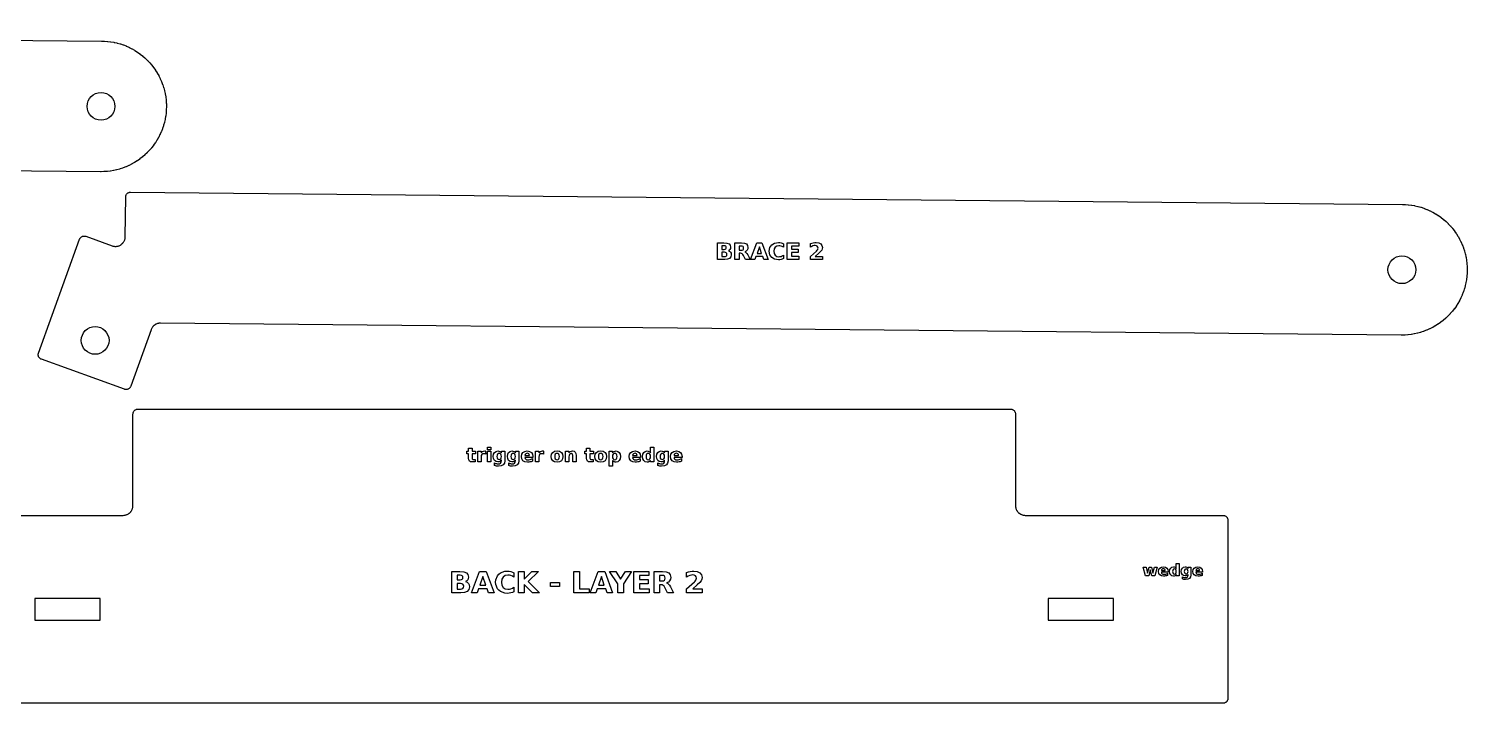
# Model space of a CAD drawing. Header units: millimetres. Extents: x 6 to 885, y 6 to 548.
# Drawn here: x 445.1 to 885.2, y 294 to 500.4 of the extents above; entities that cross this region are included whole.
import ezdxf

# ---------------------------------------------------------------- set-up
doc = ezdxf.new("R2010")
doc.units = ezdxf.units.MM
doc.layers.add('CUT', color=1, linetype='Continuous')
doc.layers.add('ENGRAVE', color=5, linetype='Continuous')

msp = doc.modelspace()

# ---------------------------------------------------------------- linework, layer by layer
at = {"layer": 'CUT'}
for points in [[(78.27, 500.4), (467.4, 496.65), (467.41, 496.65), (467.43, 496.65), (467.44, 496.65), (468.21, 496.63), (468.24, 496.62), (468.28, 496.62), (468.31, 496.62), (469.18, 496.55), (469.22, 496.55), (469.26, 496.55), (469.29, 496.54), (470.16, 496.43), (470.19, 496.43), (470.23, 496.42), (470.27, 496.42), (471.12, 496.27), (471.16, 496.26), (471.2, 496.25), (471.23, 496.24), (472.08, 496.05), (472.12, 496.04), (472.15, 496.03), (472.19, 496.02), (473.03, 495.79), (473.06, 495.78), (473.1, 495.77), (473.13, 495.76), (473.96, 495.48), (473.99, 495.47), (474.03, 495.46), (474.06, 495.44), (474.88, 495.13), (474.91, 495.12), (474.94, 495.1), (474.98, 495.09), (475.77, 494.73), (475.81, 494.72), (475.84, 494.7), (475.87, 494.68), (476.65, 494.29), (476.68, 494.27), (476.71, 494.26), (476.75, 494.24), (477.5, 493.81), (477.54, 493.79), (477.57, 493.77), (477.6, 493.75), (478.33, 493.28), (478.36, 493.26), (478.39, 493.24), (478.43, 493.22), (479.14, 492.72), (479.17, 492.7), (479.2, 492.67), (479.22, 492.65), (479.91, 492.11), (479.94, 492.09), (479.97, 492.07), (480, 492.04), (480.65, 491.47), (480.68, 491.45), (480.71, 491.42), (480.74, 491.4), (481.36, 490.8), (481.39, 490.77), (481.42, 490.74), (481.44, 490.72), (482.04, 490.08), (482.07, 490.06), (482.09, 490.03), (482.12, 490), (482.68, 489.34), (482.71, 489.31), (482.73, 489.28), (482.75, 489.26), (483.29, 488.57), (483.31, 488.54), (483.33, 488.51), (483.35, 488.48), (483.85, 487.77), (483.87, 487.73), (483.89, 487.7), (483.91, 487.67), (484.38, 486.94), (484.4, 486.9), (484.42, 486.87), (484.43, 486.84), (484.86, 486.08), (484.88, 486.05), (484.9, 486.02), (484.91, 485.98), (485.3, 485.21), (485.32, 485.17), (485.33, 485.14), (485.35, 485.11), (485.7, 484.31), (485.72, 484.27), (485.73, 484.24), (485.74, 484.21), (486.05, 483.39), (486.07, 483.36), (486.08, 483.32), (486.09, 483.29), (486.36, 482.46), (486.37, 482.43), (486.38, 482.39), (486.39, 482.35), (486.62, 481.51), (486.63, 481.48), (486.64, 481.44), (486.65, 481.41), (486.84, 480.56), (486.85, 480.52), (486.85, 480.48), (486.86, 480.45), (487.01, 479.59), (487.01, 479.55), (487.02, 479.52), (487.02, 479.48), (487.13, 478.62), (487.13, 478.58), (487.14, 478.54), (487.14, 478.51), (487.2, 477.64), (487.2, 477.6), (487.2, 477.56), (487.21, 477.53), (487.23, 476.66), (487.23, 476.62), (487.23, 476.58), (487.22, 476.54), (487.2, 475.67), (487.2, 475.64), (487.2, 475.6), (487.2, 475.56), (487.13, 474.7), (487.13, 474.66), (487.12, 474.62), (487.12, 474.59), (487.01, 473.72), (487, 473.68), (487, 473.65), (486.99, 473.61), (486.84, 472.75), (486.83, 472.72), (486.83, 472.68), (486.82, 472.65), (486.63, 471.8), (486.62, 471.76), (486.61, 471.72), (486.6, 471.69), (486.37, 470.85), (486.35, 470.81), (486.34, 470.78), (486.33, 470.74), (486.06, 469.92), (486.05, 469.88), (486.03, 469.85), (486.02, 469.81), (485.7, 469), (485.69, 468.97), (485.68, 468.93), (485.66, 468.9), (485.31, 468.1), (485.29, 468.07), (485.28, 468.04), (485.26, 468), (484.87, 467.23), (484.85, 467.19), (484.83, 467.16), (484.81, 467.13), (484.38, 466.37), (484.36, 466.34), (484.34, 466.31), (484.33, 466.28), (483.86, 465.54), (483.84, 465.51), (483.82, 465.48), (483.8, 465.45), (483.29, 464.74), (483.27, 464.71), (483.25, 464.68), (483.23, 464.65), (482.69, 463.97), (482.67, 463.94), (482.64, 463.91), (482.62, 463.88), (482.05, 463.22), (482.02, 463.2), (482, 463.17), (481.97, 463.14), (481.37, 462.51), (481.34, 462.49), (481.32, 462.46), (481.29, 462.43), (480.66, 461.84), (480.63, 461.81), (480.61, 461.79), (480.58, 461.76), (479.92, 461.19), (479.89, 461.17), (479.86, 461.15), (479.83, 461.12), (479.14, 460.59), (479.11, 460.57), (479.08, 460.55), (479.05, 460.52), (478.34, 460.03), (478.31, 460), (478.28, 459.98), (478.25, 459.96), (477.51, 459.5), (477.48, 459.48), (477.45, 459.46), (477.42, 459.44), (476.66, 459.02), (476.63, 459), (476.59, 458.98), (476.56, 458.96), (475.78, 458.57), (475.75, 458.56), (475.71, 458.54), (475.68, 458.53), (474.88, 458.18), (474.85, 458.16), (474.82, 458.15), (474.78, 458.13), (473.97, 457.82), (473.93, 457.81), (473.9, 457.8), (473.86, 457.79), (473.04, 457.51), (473, 457.5), (472.97, 457.49), (472.93, 457.48), (472.09, 457.25), (472.05, 457.24), (472.02, 457.23), (471.98, 457.23), (471.13, 457.04), (471.1, 457.03), (471.06, 457.02), (471.02, 457.02), (470.17, 456.87), (470.13, 456.86), (470.09, 456.86), (470.06, 456.85), (469.19, 456.75), (469.15, 456.74), (469.12, 456.74), (469.08, 456.74), (468.21, 456.68), (468.18, 456.67), (468.14, 456.67), (468.1, 456.67), (467.23, 456.65), (467.19, 456.65), (467.15, 456.65), (467.14, 456.65), (467.11, 456.65), (467.05, 456.65), (467.02, 456.65), (87.43, 460.31)], [(413.5, 351.5), (473.98, 351.5), (474.02, 351.5), (474.26, 351.51), (474.33, 351.52), (474.55, 351.55), (474.62, 351.57), (474.84, 351.62), (474.91, 351.64), (475.11, 351.72), (475.18, 351.74), (475.38, 351.84), (475.45, 351.87), (475.64, 351.99), (475.7, 352.03), (475.87, 352.16), (475.93, 352.21), (476.09, 352.35), (476.15, 352.41), (476.29, 352.57), (476.34, 352.63), (476.47, 352.8), (476.51, 352.86), (476.63, 353.05), (476.66, 353.12), (476.76, 353.32), (476.78, 353.39), (476.86, 353.59), (476.88, 353.66), (476.93, 353.88), (476.95, 353.95), (476.98, 354.17), (476.99, 354.24), (477, 354.48), (477, 354.52), (477, 382.5), (477.01, 382.65), (477.03, 382.79), (477.06, 382.94), (477.11, 383.07), (477.18, 383.21), (477.25, 383.33), (477.34, 383.45), (477.44, 383.56), (477.55, 383.66), (477.67, 383.75), (477.79, 383.82), (477.93, 383.89), (478.06, 383.94), (478.21, 383.97), (478.35, 383.99), (478.5, 384), (745.5, 384), (745.65, 383.99), (745.79, 383.97), (745.94, 383.94), (746.07, 383.89), (746.21, 383.82), (746.33, 383.75), (746.45, 383.66), (746.56, 383.56), (746.66, 383.45), (746.75, 383.33), (746.82, 383.21), (746.89, 383.07), (746.94, 382.94), (746.97, 382.79), (746.99, 382.65), (747, 382.5), (747, 354.52), (747, 354.48), (747.01, 354.24), (747.02, 354.17), (747.05, 353.95), (747.07, 353.88), (747.12, 353.66), (747.14, 353.59), (747.22, 353.39), (747.24, 353.32), (747.34, 353.12), (747.37, 353.05), (747.49, 352.86), (747.53, 352.8), (747.66, 352.63), (747.71, 352.57), (747.85, 352.41), (747.91, 352.35), (748.07, 352.21), (748.13, 352.16), (748.3, 352.03), (748.36, 351.99), (748.55, 351.87), (748.62, 351.84), (748.82, 351.74), (748.89, 351.72), (749.09, 351.64), (749.16, 351.62), (749.38, 351.57), (749.45, 351.55), (749.67, 351.52), (749.74, 351.51), (749.98, 351.5), (750.02, 351.5), (810.5, 351.5), (810.65, 351.49), (810.79, 351.47), (810.94, 351.44), (811.07, 351.39), (811.21, 351.32), (811.33, 351.25), (811.45, 351.16), (811.56, 351.06), (811.66, 350.95), (811.75, 350.83), (811.82, 350.71), (811.89, 350.57), (811.94, 350.44), (811.97, 350.29), (811.99, 350.15), (812, 350), (812, 295.5), (811.99, 295.35), (811.97, 295.21), (811.94, 295.06), (811.89, 294.93), (811.82, 294.79), (811.75, 294.67), (811.66, 294.55), (811.56, 294.44), (811.45, 294.34), (811.33, 294.25), (811.21, 294.18), (811.07, 294.11), (810.94, 294.06), (810.79, 294.03), (810.65, 294.01), (810.5, 294), (746.5, 294), (477.5, 294), (413.5, 294)]]:
    msp.add_lwpolyline(points, dxfattribs=at)
for points in [[(476.31, 390.99), (476.25, 390.85), (476.18, 390.72), (476.1, 390.6), (476.01, 390.49), (475.9, 390.38), (475.79, 390.29), (475.66, 390.21), (475.53, 390.14), (475.4, 390.08), (475.26, 390.04), (475.11, 390.01), (474.97, 390), (474.82, 390), (474.67, 390.02), (474.53, 390.04), (474.39, 390.09), (448.99, 399.25), (448.85, 399.3), (448.72, 399.37), (448.6, 399.46), (448.49, 399.55), (448.38, 399.65), (448.29, 399.77), (448.21, 399.89), (448.14, 400.02), (448.08, 400.16), (448.04, 400.3), (448.01, 400.44), (448, 400.59), (448, 400.74), (448.02, 400.88), (448.04, 401.03), (448.09, 401.17), (460.64, 435.97), (460.7, 436.11), (460.77, 436.24), (460.85, 436.36), (460.94, 436.47), (461.05, 436.58), (461.16, 436.67), (461.28, 436.75), (461.41, 436.82), (461.55, 436.88), (461.69, 436.92), (461.84, 436.95), (461.98, 436.96), (462.13, 436.96), (462.28, 436.95), (462.42, 436.92), (462.56, 436.88), (470.61, 433.97), (470.64, 433.96), (470.88, 433.89), (470.95, 433.87), (471.17, 433.83), (471.25, 433.82), (471.47, 433.8), (471.55, 433.79), (471.77, 433.79), (471.85, 433.8), (472.07, 433.82), (472.15, 433.83), (472.37, 433.88), (472.44, 433.9), (472.65, 433.97), (472.72, 433.99), (472.93, 434.08), (473, 434.11), (473.2, 434.22), (473.26, 434.26), (473.45, 434.39), (473.51, 434.44), (473.68, 434.59), (473.73, 434.64), (473.89, 434.8), (473.94, 434.86), (474.08, 435.04), (474.12, 435.1), (474.24, 435.29), (474.28, 435.35), (474.38, 435.56), (474.41, 435.63), (474.49, 435.84), (474.51, 435.91), (474.57, 436.13), (474.58, 436.2), (474.62, 436.42), (474.63, 436.5), (474.64, 436.74), (474.64, 436.78), (474.76, 448.91), (474.77, 449.06), (474.79, 449.21), (474.83, 449.35), (474.88, 449.49), (474.94, 449.62), (475.02, 449.74), (475.11, 449.86), (475.21, 449.97), (475.32, 450.07), (475.44, 450.15), (475.57, 450.23), (475.7, 450.29), (475.84, 450.34), (475.98, 450.37), (476.13, 450.39), (476.27, 450.4), (865.4, 446.65), (865.41, 446.65), (865.43, 446.65), (865.44, 446.65), (866.21, 446.63), (866.24, 446.62), (866.28, 446.62), (866.31, 446.62), (867.18, 446.55), (867.22, 446.55), (867.26, 446.55), (867.29, 446.54), (868.16, 446.43), (868.19, 446.43), (868.23, 446.42), (868.27, 446.42), (869.12, 446.27), (869.16, 446.26), (869.2, 446.25), (869.23, 446.24), (870.08, 446.05), (870.12, 446.04), (870.15, 446.03), (870.19, 446.02), (871.03, 445.79), (871.06, 445.78), (871.1, 445.77), (871.13, 445.76), (871.96, 445.48), (871.99, 445.47), (872.03, 445.46), (872.06, 445.44), (872.88, 445.13), (872.91, 445.12), (872.94, 445.1), (872.98, 445.09), (873.77, 444.73), (873.81, 444.72), (873.84, 444.7), (873.87, 444.68), (874.65, 444.29), (874.68, 444.27), (874.71, 444.26), (874.75, 444.24), (875.5, 443.81), (875.54, 443.79), (875.57, 443.77), (875.6, 443.75), (876.33, 443.28), (876.36, 443.26), (876.39, 443.24), (876.43, 443.22), (877.14, 442.72), (877.17, 442.7), (877.2, 442.67), (877.22, 442.65), (877.91, 442.11), (877.94, 442.09), (877.97, 442.07), (878, 442.04), (878.65, 441.47), (878.68, 441.45), (878.71, 441.42), (878.74, 441.4), (879.36, 440.8), (879.39, 440.77), (879.42, 440.74), (879.44, 440.72), (880.04, 440.08), (880.07, 440.06), (880.09, 440.03), (880.12, 440), (880.68, 439.34), (880.71, 439.31), (880.73, 439.28), (880.75, 439.26), (881.29, 438.57), (881.31, 438.54), (881.33, 438.51), (881.35, 438.48), (881.85, 437.77), (881.87, 437.73), (881.89, 437.7), (881.91, 437.67), (882.38, 436.94), (882.4, 436.9), (882.42, 436.87), (882.43, 436.84), (882.86, 436.08), (882.88, 436.05), (882.9, 436.02), (882.91, 435.98), (883.3, 435.21), (883.32, 435.17), (883.33, 435.14), (883.35, 435.11), (883.7, 434.31), (883.72, 434.27), (883.73, 434.24), (883.74, 434.21), (884.05, 433.39), (884.07, 433.36), (884.08, 433.32), (884.09, 433.29), (884.36, 432.46), (884.37, 432.43), (884.38, 432.39), (884.39, 432.35), (884.62, 431.51), (884.63, 431.48), (884.64, 431.44), (884.65, 431.41), (884.84, 430.56), (884.85, 430.52), (884.85, 430.48), (884.86, 430.45), (885.01, 429.59), (885.01, 429.55), (885.02, 429.52), (885.02, 429.48), (885.13, 428.62), (885.13, 428.58), (885.14, 428.54), (885.14, 428.51), (885.2, 427.64), (885.2, 427.6), (885.2, 427.56), (885.21, 427.53), (885.23, 426.66), (885.23, 426.62), (885.23, 426.58), (885.22, 426.54), (885.2, 425.67), (885.2, 425.64), (885.2, 425.6), (885.2, 425.56), (885.13, 424.7), (885.13, 424.66), (885.12, 424.62), (885.12, 424.59), (885.01, 423.72), (885, 423.68), (885, 423.65), (884.99, 423.61), (884.84, 422.75), (884.83, 422.72), (884.83, 422.68), (884.82, 422.65), (884.63, 421.8), (884.62, 421.76), (884.61, 421.72), (884.6, 421.69), (884.37, 420.85), (884.35, 420.81), (884.34, 420.78), (884.33, 420.74), (884.06, 419.92), (884.05, 419.88), (884.03, 419.85), (884.02, 419.81), (883.7, 419), (883.69, 418.97), (883.68, 418.93), (883.66, 418.9), (883.31, 418.1), (883.29, 418.07), (883.28, 418.04), (883.26, 418), (882.87, 417.23), (882.85, 417.19), (882.83, 417.16), (882.81, 417.13), (882.38, 416.37), (882.36, 416.34), (882.34, 416.31), (882.33, 416.28), (881.86, 415.54), (881.84, 415.51), (881.82, 415.48), (881.8, 415.45), (881.29, 414.74), (881.27, 414.71), (881.25, 414.68), (881.23, 414.65), (880.69, 413.97), (880.67, 413.94), (880.64, 413.91), (880.62, 413.88), (880.05, 413.22), (880.02, 413.2), (880, 413.17), (879.97, 413.14), (879.37, 412.51), (879.34, 412.49), (879.32, 412.46), (879.29, 412.43), (878.66, 411.84), (878.63, 411.81), (878.61, 411.79), (878.58, 411.76), (877.92, 411.19), (877.89, 411.17), (877.86, 411.15), (877.83, 411.12), (877.14, 410.59), (877.11, 410.57), (877.08, 410.55), (877.05, 410.52), (876.34, 410.03), (876.31, 410), (876.28, 409.98), (876.25, 409.96), (875.51, 409.5), (875.48, 409.48), (875.45, 409.46), (875.42, 409.44), (874.66, 409.02), (874.63, 409), (874.59, 408.98), (874.56, 408.96), (873.78, 408.57), (873.75, 408.56), (873.71, 408.54), (873.68, 408.53), (872.88, 408.18), (872.85, 408.16), (872.82, 408.15), (872.78, 408.13), (871.97, 407.82), (871.93, 407.81), (871.9, 407.8), (871.86, 407.79), (871.04, 407.51), (871, 407.5), (870.97, 407.49), (870.93, 407.48), (870.09, 407.25), (870.05, 407.24), (870.02, 407.23), (869.98, 407.23), (869.13, 407.04), (869.1, 407.03), (869.06, 407.02), (869.02, 407.02), (868.17, 406.87), (868.13, 406.86), (868.09, 406.86), (868.06, 406.85), (867.19, 406.75), (867.15, 406.74), (867.12, 406.74), (867.08, 406.74), (866.21, 406.68), (866.18, 406.67), (866.14, 406.67), (866.1, 406.67), (865.23, 406.65), (865.19, 406.65), (865.15, 406.65), (865.14, 406.65), (865.11, 406.65), (865.05, 406.65), (865.02, 406.65), (485.43, 410.31), (485.39, 410.31), (485.16, 410.3), (485.09, 410.29), (484.88, 410.26), (484.81, 410.25), (484.6, 410.2), (484.53, 410.18), (484.33, 410.12), (484.27, 410.09), (484.07, 410), (484.01, 409.97), (483.82, 409.87), (483.76, 409.83), (483.58, 409.71), (483.53, 409.66), (483.37, 409.53), (483.31, 409.48), (483.16, 409.33), (483.12, 409.27), (482.98, 409.11), (482.94, 409.05), (482.82, 408.87), (482.79, 408.81), (482.69, 408.62), (482.66, 408.56), (482.57, 408.34), (482.55, 408.31), (476.31, 390.99)], [(447, 326.05), (447, 319.45), (467, 319.45), (467, 326.05), (447, 326.05)], [(777, 326.05), (757, 326.05), (757, 319.45), (777, 319.45), (777, 326.05)]]:
    msp.add_lwpolyline(points, close=True, dxfattribs=at)
for centre in [(467.23, 476.65), (865.23, 426.65), (465.42, 405.02)]:
    msp.add_circle(centre, 4.25, dxfattribs=at)
at = {"layer": 'ENGRAVE'}
for points in [[(659.16, 432.51), (659.53, 432.33), (659.81, 432.05), (659.99, 431.68), (660.05, 431.24), (659.92, 430.59), (659.55, 430.14), (658.92, 429.87), (658.03, 429.78), (655.85, 429.78), (655.85, 434.88), (657.82, 434.88), (658.74, 434.8), (659.36, 434.56), (659.72, 434.14), (659.84, 433.53), (659.79, 433.18), (659.66, 432.89), (659.45, 432.67), (659.16, 432.51)], [(657.89, 432.9), (658.16, 432.94), (658.36, 433.04), (658.48, 433.21), (658.52, 433.44), (658.48, 433.67), (658.36, 433.84), (658.16, 433.95), (657.89, 433.98), (657.16, 433.98), (657.16, 432.9), (657.89, 432.9)], [(657.93, 430.67), (658.28, 430.71), (658.53, 430.84), (658.68, 431.05), (658.73, 431.34), (658.68, 431.63), (658.53, 431.84), (658.28, 431.97), (657.93, 432.01), (657.16, 432.01), (657.16, 430.67), (657.93, 430.67)], [(662.5, 431.71), (662.5, 429.78), (661.18, 429.78), (661.18, 434.88), (663.19, 434.88), (664.06, 434.79), (664.67, 434.54), (665.02, 434.1), (665.14, 433.47), (665.08, 433.01), (664.89, 432.64), (664.59, 432.36), (664.16, 432.16), (664.41, 432.06), (664.64, 431.88), (664.86, 431.61), (665.07, 431.22), (665.79, 429.78), (664.39, 429.78), (663.76, 431.04), (663.57, 431.36), (663.38, 431.57), (663.16, 431.67), (662.87, 431.71), (662.5, 431.71)], [(663.05, 432.62), (663.4, 432.65), (663.64, 432.77), (663.78, 432.97), (663.82, 433.28), (663.78, 433.57), (663.64, 433.77), (663.4, 433.89), (663.05, 433.92), (662.5, 433.92), (662.5, 432.62), (663.05, 432.62)], [(669.67, 430.7), (667.61, 430.7), (667.28, 429.78), (665.96, 429.78), (667.85, 434.88), (669.42, 434.88), (671.31, 429.78), (669.99, 429.78), (669.67, 430.7)], [(676.03, 430.06), (675.66, 429.89), (675.28, 429.77), (674.88, 429.7), (674.46, 429.68), (673.32, 429.85), (672.44, 430.39), (671.88, 431.23), (671.69, 432.32), (671.88, 433.42), (672.44, 434.26), (673.32, 434.79), (674.46, 434.97), (674.88, 434.95), (675.28, 434.87), (675.66, 434.76), (676.03, 434.59), (676.03, 433.54), (675.67, 433.75), (675.31, 433.9), (674.95, 433.99), (674.56, 434.02), (673.94, 433.9), (673.46, 433.56), (673.15, 433.03), (673.05, 432.32), (673.15, 431.62), (673.46, 431.08), (673.94, 430.74), (674.56, 430.63), (674.95, 430.66), (675.31, 430.75), (675.67, 430.9), (676.03, 431.11), (676.03, 430.06)], [(677.13, 434.88), (680.68, 434.88), (680.68, 433.88), (678.44, 433.88), (678.44, 432.93), (680.54, 432.93), (680.54, 431.94), (678.44, 431.94), (678.44, 430.77), (680.75, 430.77), (680.75, 429.78), (677.13, 429.78), (677.13, 434.88)], [(685.72, 430.74), (687.96, 430.74), (687.96, 429.78), (684.25, 429.78), (684.25, 430.74), (686.12, 432.39), (686.33, 432.61), (686.49, 432.83), (686.58, 433.05), (686.61, 433.28), (686.55, 433.6), (686.37, 433.85), (686.08, 434.02), (685.72, 434.07), (685.4, 434.04), (685.05, 433.94), (684.67, 433.78), (684.27, 433.55), (684.27, 434.67), (684.71, 434.8), (685.15, 434.89), (685.58, 434.95), (686, 434.97), (686.81, 434.87), (687.42, 434.57), (687.8, 434.08), (687.93, 433.44), (687.88, 433.04), (687.71, 432.66), (687.38, 432.24), (686.81, 431.7), (685.72, 430.74)], [(580.75, 372.05), (580.75, 371.12), (581.83, 371.12), (581.83, 370.37), (580.75, 370.37), (580.75, 368.98), (580.77, 368.79), (580.84, 368.67), (580.97, 368.61), (581.2, 368.59), (581.74, 368.59), (581.74, 367.84), (580.84, 367.84), (580.31, 367.9), (579.96, 368.1), (579.76, 368.45), (579.7, 368.98), (579.7, 370.37), (579.18, 370.37), (579.18, 371.12), (579.7, 371.12), (579.7, 372.05), (580.75, 372.05)], [(584.91, 370.23), (584.77, 370.28), (584.63, 370.32), (584.5, 370.35), (584.36, 370.35), (584, 370.29), (583.74, 370.09), (583.57, 369.78), (583.52, 369.35), (583.52, 367.84), (582.47, 367.84), (582.47, 371.12), (583.52, 371.12), (583.52, 370.58), (583.74, 370.86), (583.98, 371.05), (584.27, 371.16), (584.61, 371.2), (584.67, 371.2), (584.72, 371.2), (584.8, 371.19), (584.9, 371.18), (584.91, 370.23)], [(589.72, 368.4), (589.49, 368.15), (589.24, 367.98), (588.96, 367.87), (588.64, 367.84), (588.09, 367.96), (587.64, 368.31), (587.35, 368.85), (587.25, 369.52), (587.35, 370.19), (587.64, 370.72), (588.09, 371.08), (588.64, 371.19), (588.96, 371.16), (589.24, 371.06), (589.49, 370.89), (589.72, 370.63), (589.72, 371.12), (590.77, 371.12), (590.77, 368.17), (590.65, 367.47), (590.27, 366.96), (589.66, 366.65), (588.82, 366.55), (588.52, 366.56), (588.23, 366.59), (587.94, 366.65), (587.65, 366.74), (587.65, 367.55), (587.92, 367.41), (588.19, 367.32), (588.46, 367.26), (588.72, 367.24), (589.17, 367.3), (589.48, 367.46), (589.66, 367.75), (589.72, 368.17), (589.72, 368.4)], [(589.03, 370.44), (588.74, 370.38), (588.52, 370.2), (588.38, 369.91), (588.34, 369.52), (588.38, 369.12), (588.51, 368.83), (588.73, 368.66), (589.03, 368.6), (589.32, 368.66), (589.54, 368.84), (589.67, 369.13), (589.72, 369.52), (589.67, 369.91), (589.54, 370.2), (589.32, 370.38), (589.03, 370.44)], [(594.01, 368.4), (593.78, 368.15), (593.53, 367.98), (593.25, 367.87), (592.93, 367.84), (592.38, 367.96), (591.94, 368.31), (591.64, 368.85), (591.55, 369.52), (591.64, 370.19), (591.94, 370.72), (592.38, 371.08), (592.93, 371.19), (593.25, 371.16), (593.53, 371.06), (593.78, 370.89), (594.01, 370.63), (594.01, 371.12), (595.07, 371.12), (595.07, 368.17), (594.94, 367.47), (594.57, 366.96), (593.96, 366.65), (593.12, 366.55), (592.82, 366.56), (592.52, 366.59), (592.24, 366.65), (591.95, 366.74), (591.95, 367.55), (592.22, 367.41), (592.49, 367.32), (592.75, 367.26), (593.02, 367.24), (593.46, 367.3), (593.77, 367.46), (593.95, 367.75), (594.01, 368.17), (594.01, 368.4)], [(593.32, 370.44), (593.03, 370.38), (592.81, 370.2), (592.68, 369.91), (592.63, 369.52), (592.68, 369.12), (592.81, 368.83), (593.02, 368.66), (593.32, 368.6), (593.61, 368.66), (593.83, 368.84), (593.97, 369.13), (594.01, 369.52), (593.97, 369.91), (593.83, 370.2), (593.61, 370.38), (593.32, 370.44)], [(599.35, 369.49), (599.35, 369.19), (596.9, 369.19), (596.98, 368.87), (597.16, 368.64), (597.44, 368.5), (597.8, 368.45), (598.14, 368.48), (598.48, 368.55), (598.83, 368.67), (599.19, 368.85), (599.19, 368.04), (598.82, 367.92), (598.45, 367.83), (598.08, 367.77), (597.71, 367.75), (596.91, 367.87), (596.32, 368.21), (595.95, 368.75), (595.83, 369.48), (595.95, 370.19), (596.31, 370.74), (596.89, 371.08), (597.65, 371.2), (598.34, 371.08), (598.89, 370.73), (599.23, 370.19), (599.35, 369.49)], [(598.27, 369.84), (598.23, 370.11), (598.1, 370.32), (597.9, 370.46), (597.64, 370.5), (597.37, 370.46), (597.15, 370.33), (596.99, 370.12), (596.91, 369.84), (598.27, 369.84)], [(602.58, 370.23), (602.44, 370.28), (602.31, 370.32), (602.17, 370.35), (602.03, 370.35), (601.68, 370.29), (601.41, 370.09), (601.25, 369.78), (601.19, 369.35), (601.19, 367.84), (600.14, 367.84), (600.14, 371.12), (601.19, 371.12), (601.19, 370.58), (601.41, 370.86), (601.66, 371.05), (601.95, 371.16), (602.29, 371.2), (602.34, 371.2), (602.4, 371.2), (602.47, 371.19), (602.58, 371.18), (602.58, 370.23)], [(606.75, 371.2), (607.51, 371.09), (608.08, 370.74), (608.43, 370.2), (608.55, 369.48), (608.43, 368.76), (608.08, 368.21), (607.51, 367.87), (606.75, 367.75), (606, 367.87), (605.42, 368.21), (605.07, 368.76), (604.95, 369.48), (605.07, 370.2), (605.42, 370.74), (606, 371.09), (606.75, 371.2)], [(606.75, 370.45), (606.45, 370.39), (606.22, 370.2), (606.08, 369.89), (606.04, 369.48), (606.08, 369.06), (606.22, 368.75), (606.45, 368.57), (606.75, 368.5), (607.06, 368.57), (607.28, 368.75), (607.41, 369.06), (607.46, 369.48), (607.41, 369.89), (607.28, 370.2), (607.06, 370.39), (606.75, 370.45)], [(612.61, 369.84), (612.61, 367.84), (611.56, 367.84), (611.56, 368.17), (611.56, 369.37), (611.55, 369.73), (611.54, 369.95), (611.51, 370.09), (611.47, 370.19), (611.4, 370.28), (611.31, 370.35), (611.19, 370.4), (611.07, 370.41), (610.77, 370.35), (610.55, 370.16), (610.41, 369.85), (610.36, 369.45), (610.36, 367.84), (609.31, 367.84), (609.31, 371.12), (610.36, 371.12), (610.36, 370.64), (610.61, 370.89), (610.87, 371.06), (611.15, 371.17), (611.46, 371.2), (611.96, 371.11), (612.32, 370.85), (612.54, 370.42), (612.61, 369.84)], [(616.82, 372.05), (616.82, 371.12), (617.9, 371.12), (617.9, 370.37), (616.82, 370.37), (616.82, 368.98), (616.84, 368.79), (616.91, 368.67), (617.05, 368.61), (617.27, 368.59), (617.81, 368.59), (617.81, 367.84), (616.91, 367.84), (616.38, 367.9), (616.03, 368.1), (615.84, 368.45), (615.77, 368.98), (615.77, 370.37), (615.25, 370.37), (615.25, 371.12), (615.77, 371.12), (615.77, 372.05), (616.82, 372.05)], [(620.1, 371.2), (620.86, 371.09), (621.43, 370.74), (621.78, 370.2), (621.9, 369.48), (621.78, 368.76), (621.43, 368.21), (620.86, 367.87), (620.1, 367.75), (619.35, 367.87), (618.77, 368.21), (618.42, 368.76), (618.3, 369.48), (618.42, 370.2), (618.77, 370.74), (619.35, 371.09), (620.1, 371.2)], [(620.1, 370.45), (619.8, 370.39), (619.57, 370.2), (619.43, 369.89), (619.39, 369.48), (619.43, 369.06), (619.57, 368.75), (619.8, 368.57), (620.1, 368.5), (620.41, 368.57), (620.63, 368.75), (620.76, 369.06), (620.81, 369.48), (620.76, 369.89), (620.63, 370.2), (620.41, 370.39), (620.1, 370.45)], [(623.71, 368.31), (623.71, 366.59), (622.66, 366.59), (622.66, 371.12), (623.71, 371.12), (623.71, 370.64), (623.94, 370.89), (624.19, 371.06), (624.48, 371.17), (624.8, 371.2), (625.35, 371.08), (625.8, 370.72), (626.09, 370.17), (626.19, 369.48), (626.09, 368.79), (625.8, 368.24), (625.35, 367.88), (624.8, 367.75), (624.48, 367.79), (624.19, 367.89), (623.94, 368.06), (623.71, 368.31)], [(624.41, 370.44), (624.11, 370.38), (623.89, 370.19), (623.76, 369.89), (623.71, 369.48), (623.76, 369.07), (623.89, 368.76), (624.11, 368.58), (624.41, 368.52), (624.71, 368.58), (624.92, 368.76), (625.06, 369.06), (625.1, 369.48), (625.06, 369.89), (624.92, 370.19), (624.71, 370.38), (624.41, 370.44)], [(632.32, 369.49), (632.32, 369.19), (629.87, 369.19), (629.96, 368.87), (630.14, 368.64), (630.41, 368.5), (630.78, 368.45), (631.11, 368.48), (631.45, 368.55), (631.81, 368.67), (632.17, 368.85), (632.17, 368.04), (631.8, 367.92), (631.42, 367.83), (631.05, 367.77), (630.68, 367.75), (629.89, 367.87), (629.29, 368.21), (628.92, 368.75), (628.8, 369.48), (628.92, 370.19), (629.29, 370.74), (629.86, 371.08), (630.62, 371.2), (631.32, 371.08), (631.86, 370.73), (632.21, 370.19), (632.32, 369.49)], [(631.24, 369.84), (631.2, 370.11), (631.07, 370.32), (630.87, 370.46), (630.61, 370.5), (630.34, 370.46), (630.12, 370.33), (629.96, 370.12), (629.88, 369.84), (631.24, 369.84)], [(635.35, 370.64), (635.35, 372.4), (636.4, 372.4), (636.4, 367.84), (635.35, 367.84), (635.35, 368.31), (635.12, 368.06), (634.87, 367.89), (634.59, 367.79), (634.27, 367.75), (633.72, 367.88), (633.27, 368.24), (632.98, 368.79), (632.88, 369.48), (632.98, 370.17), (633.27, 370.72), (633.72, 371.08), (634.27, 371.2), (634.59, 371.17), (634.87, 371.06), (635.12, 370.89), (635.35, 370.64)], [(634.66, 368.52), (634.95, 368.58), (635.17, 368.76), (635.31, 369.06), (635.35, 369.48), (635.31, 369.89), (635.17, 370.19), (634.95, 370.38), (634.66, 370.44), (634.36, 370.38), (634.15, 370.19), (634.01, 369.89), (633.97, 369.48), (634.01, 369.06), (634.15, 368.76), (634.36, 368.58), (634.66, 368.52)], [(639.64, 368.4), (639.42, 368.15), (639.17, 367.98), (638.88, 367.87), (638.56, 367.84), (638.01, 367.96), (637.57, 368.31), (637.28, 368.85), (637.18, 369.52), (637.28, 370.19), (637.57, 370.72), (638.01, 371.08), (638.56, 371.19), (638.88, 371.16), (639.17, 371.06), (639.42, 370.89), (639.64, 370.63), (639.64, 371.12), (640.7, 371.12), (640.7, 368.17), (640.57, 367.47), (640.2, 366.96), (639.59, 366.65), (638.75, 366.55), (638.45, 366.56), (638.16, 366.59), (637.87, 366.65), (637.58, 366.74), (637.58, 367.55), (637.85, 367.41), (638.12, 367.32), (638.38, 367.26), (638.65, 367.24), (639.09, 367.3), (639.4, 367.46), (639.58, 367.75), (639.64, 368.17), (639.64, 368.4)], [(638.95, 370.44), (638.66, 370.38), (638.45, 370.2), (638.31, 369.91), (638.26, 369.52), (638.31, 369.12), (638.44, 368.83), (638.66, 368.66), (638.95, 368.6), (639.24, 368.66), (639.46, 368.84), (639.6, 369.13), (639.64, 369.52), (639.6, 369.91), (639.46, 370.2), (639.24, 370.38), (638.95, 370.44)], [(644.98, 369.49), (644.98, 369.19), (642.53, 369.19), (642.62, 368.87), (642.8, 368.64), (643.07, 368.5), (643.43, 368.45), (643.77, 368.48), (644.11, 368.55), (644.46, 368.67), (644.83, 368.85), (644.83, 368.04), (644.45, 367.92), (644.08, 367.83), (643.71, 367.77), (643.34, 367.75), (642.55, 367.87), (641.95, 368.21), (641.58, 368.75), (641.46, 369.48), (641.58, 370.19), (641.94, 370.74), (642.52, 371.08), (643.28, 371.2), (643.98, 371.08), (644.52, 370.73), (644.87, 370.19), (644.98, 369.49)], [(643.9, 369.84), (643.86, 370.11), (643.73, 370.32), (643.53, 370.46), (643.27, 370.5), (643, 370.46), (642.78, 370.33), (642.62, 370.12), (642.54, 369.84), (643.9, 369.84)], [(786.1, 335.68), (786.95, 335.68), (787.41, 333.8), (787.88, 335.68), (788.6, 335.68), (789.06, 333.82), (789.52, 335.68), (790.38, 335.68), (789.65, 332.95), (788.7, 332.95), (788.24, 334.83), (787.78, 332.95), (786.83, 332.95), (786.1, 335.68)], [(793.7, 334.32), (793.7, 334.08), (791.65, 334.08), (791.73, 333.81), (791.88, 333.61), (792.1, 333.5), (792.41, 333.46), (792.69, 333.48), (792.97, 333.54), (793.27, 333.65), (793.57, 333.79), (793.57, 333.12), (793.26, 333.01), (792.95, 332.94), (792.64, 332.89), (792.33, 332.88), (791.67, 332.97), (791.17, 333.26), (790.87, 333.71), (790.76, 334.31), (790.86, 334.91), (791.17, 335.37), (791.65, 335.65), (792.28, 335.75), (792.86, 335.65), (793.31, 335.36), (793.6, 334.91), (793.7, 334.32)], [(792.8, 334.61), (792.76, 334.84), (792.65, 335.02), (792.49, 335.13), (792.27, 335.17), (792.04, 335.13), (791.86, 335.03), (791.73, 334.85), (791.66, 334.61), (792.8, 334.61)], [(796.22, 335.28), (796.22, 336.75), (797.1, 336.75), (797.1, 332.95), (796.22, 332.95), (796.22, 333.35), (796.03, 333.14), (795.82, 332.99), (795.59, 332.91), (795.32, 332.88), (794.86, 332.98), (794.49, 333.28), (794.25, 333.74), (794.16, 334.31), (794.25, 334.89), (794.49, 335.35), (794.86, 335.65), (795.32, 335.75), (795.59, 335.72), (795.82, 335.64), (796.03, 335.49), (796.22, 335.28)], [(795.64, 333.51), (795.89, 333.57), (796.07, 333.72), (796.18, 333.97), (796.22, 334.31), (796.18, 334.66), (796.07, 334.91), (795.89, 335.06), (795.64, 335.12), (795.4, 335.06), (795.22, 334.91), (795.11, 334.66), (795.07, 334.31), (795.11, 333.97), (795.22, 333.72), (795.4, 333.57), (795.64, 333.51)], [(799.8, 333.41), (799.61, 333.21), (799.4, 333.06), (799.17, 332.98), (798.9, 332.95), (798.44, 333.05), (798.07, 333.34), (797.83, 333.79), (797.74, 334.35), (797.83, 334.91), (798.07, 335.35), (798.44, 335.65), (798.9, 335.75), (799.17, 335.72), (799.4, 335.63), (799.61, 335.49), (799.8, 335.28), (799.8, 335.68), (800.68, 335.68), (800.68, 333.23), (800.57, 332.64), (800.26, 332.22), (799.75, 331.96), (799.05, 331.87), (798.8, 331.88), (798.56, 331.91), (798.32, 331.96), (798.08, 332.03), (798.08, 332.71), (798.3, 332.6), (798.53, 332.51), (798.75, 332.47), (798.97, 332.45), (799.34, 332.5), (799.6, 332.64), (799.75, 332.88), (799.8, 333.23), (799.8, 333.41)], [(799.22, 335.12), (798.98, 335.07), (798.8, 334.91), (798.69, 334.67), (798.65, 334.35), (798.69, 334.02), (798.8, 333.78), (798.98, 333.63), (799.22, 333.59), (799.47, 333.64), (799.65, 333.79), (799.76, 334.03), (799.8, 334.35), (799.76, 334.67), (799.65, 334.91), (799.47, 335.07), (799.22, 335.12)], [(804.25, 334.32), (804.25, 334.08), (802.2, 334.08), (802.27, 333.81), (802.43, 333.61), (802.65, 333.5), (802.96, 333.46), (803.24, 333.48), (803.52, 333.54), (803.82, 333.65), (804.12, 333.79), (804.12, 333.12), (803.81, 333.01), (803.5, 332.94), (803.19, 332.89), (802.88, 332.88), (802.22, 332.97), (801.72, 333.26), (801.42, 333.71), (801.31, 334.31), (801.41, 334.91), (801.72, 335.37), (802.2, 335.65), (802.83, 335.75), (803.41, 335.65), (803.86, 335.36), (804.15, 334.91), (804.25, 334.32)], [(803.35, 334.61), (803.31, 334.84), (803.2, 335.02), (803.04, 335.13), (802.82, 335.17), (802.59, 335.13), (802.41, 335.03), (802.28, 334.85), (802.21, 334.61), (803.35, 334.61)], [(578.77, 331.27), (579.26, 331.05), (579.61, 330.69), (579.84, 330.21), (579.91, 329.64), (579.75, 328.81), (579.27, 328.23), (578.46, 327.88), (577.32, 327.76), (574.51, 327.76), (574.51, 334.32), (577.05, 334.32), (578.23, 334.22), (579.03, 333.91), (579.49, 333.37), (579.65, 332.58), (579.59, 332.14), (579.42, 331.77), (579.15, 331.48), (578.77, 331.27)], [(577.14, 331.78), (577.49, 331.82), (577.75, 331.96), (577.9, 332.17), (577.95, 332.48), (577.9, 332.77), (577.75, 332.99), (577.49, 333.13), (577.14, 333.17), (576.21, 333.17), (576.21, 331.78), (577.14, 331.78)], [(577.2, 328.91), (577.64, 328.97), (577.97, 329.13), (578.16, 329.4), (578.22, 329.78), (578.16, 330.15), (577.97, 330.42), (577.65, 330.58), (577.2, 330.63), (576.21, 330.63), (576.21, 328.91), (577.2, 328.91)], [(585.36, 328.96), (582.71, 328.96), (582.29, 327.76), (580.59, 327.76), (583.02, 334.32), (585.04, 334.32), (587.47, 327.76), (585.77, 327.76), (585.36, 328.96)], [(593.54, 328.12), (593.07, 327.91), (592.57, 327.76), (592.05, 327.66), (591.52, 327.63), (590.74, 327.69), (589.44, 328.15), (588.92, 328.55), (588.5, 329.05), (588.02, 330.29), (587.96, 331.03), (588.02, 331.78), (588.5, 333.02), (588.92, 333.52), (589.44, 333.92), (590.74, 334.38), (591.52, 334.44), (592.05, 334.41), (592.57, 334.32), (593.07, 334.16), (593.54, 333.95), (593.54, 332.59), (593.07, 332.87), (592.61, 333.06), (592.15, 333.18), (591.65, 333.21), (590.84, 333.07), (590.23, 332.63), (589.84, 331.94), (589.71, 331.03), (589.84, 330.13), (590.23, 329.44), (590.84, 329), (591.65, 328.86), (592.15, 328.9), (592.61, 329.01), (593.07, 329.2), (593.54, 329.48), (593.54, 328.12)], [(594.94, 334.32), (596.64, 334.32), (596.64, 331.93), (599.07, 334.32), (601.04, 334.32), (597.88, 331.21), (601.36, 327.76), (599.25, 327.76), (596.64, 330.34), (596.64, 327.76), (594.94, 327.76), (594.94, 334.32)], [(621.63, 328.96), (618.99, 328.96), (618.57, 327.76), (616.87, 327.76), (619.3, 334.32), (621.32, 334.32), (623.75, 327.76), (622.05, 327.76), (621.63, 328.96)], [(622.84, 334.32), (624.69, 334.32), (626.19, 331.98), (627.68, 334.32), (629.54, 334.32), (627.04, 330.52), (627.04, 327.76), (625.34, 327.76), (625.34, 330.52), (622.84, 334.32)], [(630.27, 334.32), (634.84, 334.32), (634.84, 333.04), (631.97, 333.04), (631.97, 331.82), (634.67, 331.82), (634.67, 330.54), (631.97, 330.54), (631.97, 329.04), (634.94, 329.04), (634.94, 327.76), (630.27, 327.76), (630.27, 334.32)], [(638.11, 330.24), (638.11, 327.76), (636.42, 327.76), (636.42, 334.32), (639.01, 334.32), (640.13, 334.21), (640.91, 333.89), (641.36, 333.32), (641.51, 332.51), (641.43, 331.92), (641.2, 331.44), (640.8, 331.08), (640.25, 330.83), (640.58, 330.7), (640.87, 330.47), (641.15, 330.12), (641.43, 329.62), (642.35, 327.76), (640.54, 327.76), (639.74, 329.39), (639.5, 329.8), (639.25, 330.06), (638.96, 330.2), (638.59, 330.24), (638.11, 330.24)], [(638.83, 331.41), (639.28, 331.46), (639.59, 331.61), (639.76, 331.87), (639.82, 332.26), (639.76, 332.64), (639.59, 332.9), (639.28, 333.05), (638.83, 333.1), (638.11, 333.1), (638.11, 331.41), (638.83, 331.41)], [(648.25, 329), (651.14, 329), (651.14, 327.76), (646.37, 327.76), (646.37, 329), (648.77, 331.12), (649.05, 331.4), (649.24, 331.68), (649.36, 331.97), (649.39, 332.26), (649.32, 332.68), (649.08, 333), (648.72, 333.21), (648.26, 333.28), (647.85, 333.24), (647.39, 333.12), (646.91, 332.9), (646.39, 332.61), (646.39, 334.05), (646.96, 334.22), (647.52, 334.34), (648.07, 334.41), (648.61, 334.44), (649.66, 334.31), (650.44, 333.92), (650.93, 333.3), (651.1, 332.48), (651.03, 331.96), (650.82, 331.48), (650.39, 330.93), (649.65, 330.23), (648.25, 329)]]:
    msp.add_lwpolyline(points, close=True, dxfattribs=at)
for points in [[(667.94, 431.65), (669.34, 431.65), (668.64, 433.68), (667.94, 431.65)], [(585.43, 372.4), (586.48, 372.4), (586.48, 371.54), (585.43, 371.54), (585.43, 372.4)], [(585.43, 371.12), (586.48, 371.12), (586.48, 367.84), (585.43, 367.84), (585.43, 371.12)], [(583.13, 330.17), (584.93, 330.17), (584.03, 332.78), (583.13, 330.17)], [(604.71, 330.99), (607.47, 330.99), (607.47, 329.71), (604.71, 329.71), (604.71, 330.99)], [(611.92, 334.32), (613.61, 334.32), (613.61, 329.04), (616.58, 329.04), (616.58, 327.76), (611.92, 327.76), (611.92, 334.32)], [(619.41, 330.17), (621.21, 330.17), (620.31, 332.78), (619.41, 330.17)]]:
    msp.add_lwpolyline(points, dxfattribs=at)

doc.saveas('drawing.dxf')
